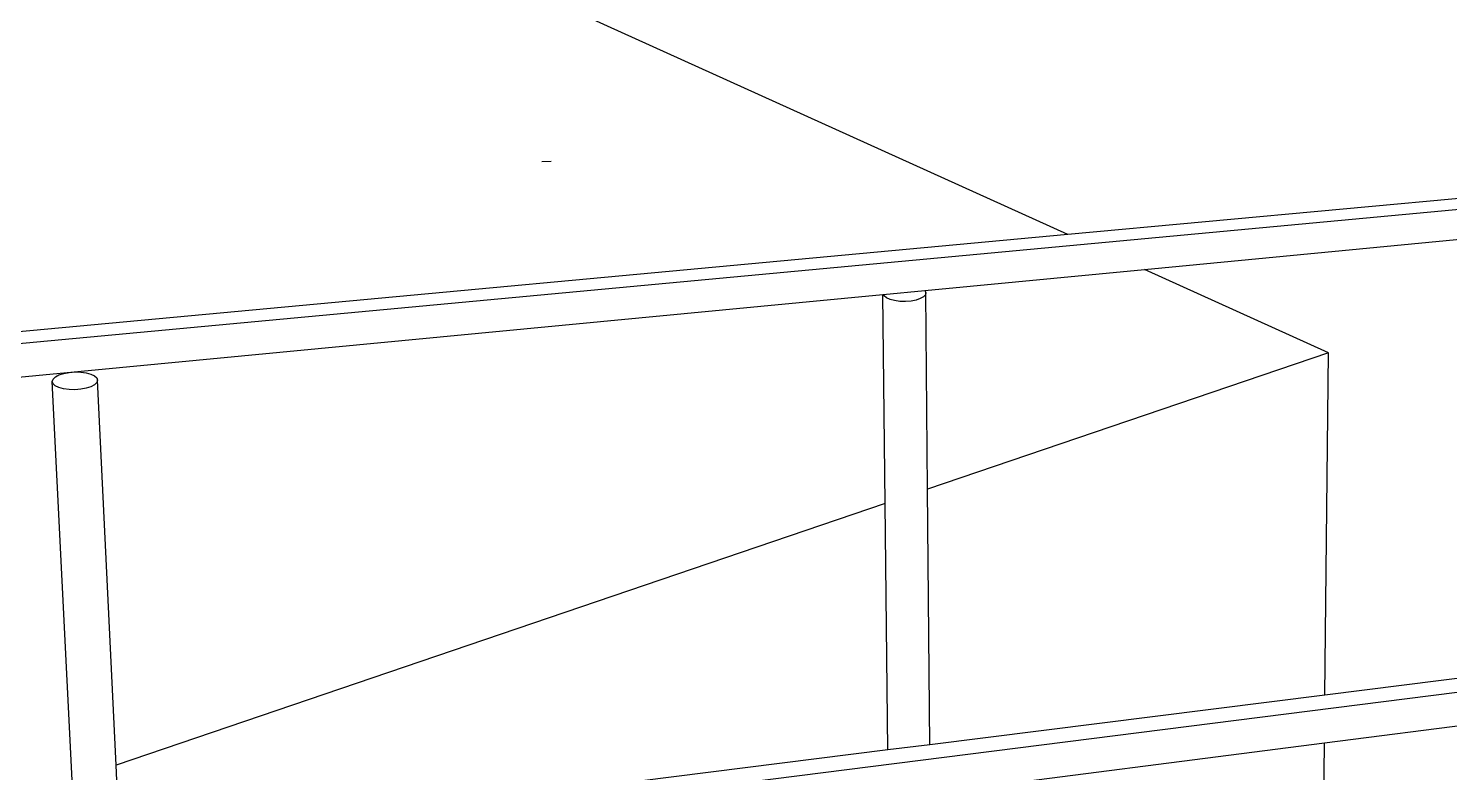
# Model space of a CAD drawing. Header units: inches. Extents: x -1925 to 2772, y -1726 to 1726.
# Drawn here: x -468 to 146, y 958 to 1280 of the extents above; entities that cross this region are included whole.
import ezdxf

# ---------------------------------------------------------------- set-up
doc = ezdxf.new("R2010")
doc.units = ezdxf.units.IN
doc.header["$MEASUREMENT"] = 0

msp = doc.modelspace()

# ---------------------------------------------------------------- linework, layer by layer
for p, q in [((-19.07, 1190.52), (-488.47, 1403.2)), ((-246.33, 1222.12), (-242.3, 1222.2)), ((318.33, 1217.16), (-1382.1, 1058.35)), ((309.38, 1220.94), (-19.07, 1190.52)), ((14.08, 1175.5), (224.75, 1195.62)), ((-19.07, 1190.52), (-1390.28, 1063.48)), ((-80.9, 1166.42), (14.08, 1175.5)), ((93.49, 1139.51), (14.08, 1175.5)), ((-841.42, 1093.78), (-98.93, 1164.7)), ((-98.93, 1164.7), (-98.79, 1164.72)), ((-97.95, 1074.4), (-98.93, 1164.7)), ((-98.79, 1164.72), (-80.9, 1166.42)), ((-98.49, 1164.09), (-98.79, 1164.72)), ((-97.46, 1163.24), (-98.49, 1164.09)), ((-95.89, 1162.53), (-97.46, 1163.24)), ((-93.9, 1162.01), (-95.89, 1162.53)), ((-91.62, 1161.71), (-93.9, 1162.01)), ((-89.21, 1161.64), (-91.62, 1161.71)), ((-86.82, 1161.83), (-89.21, 1161.64)), ((-84.64, 1162.24), (-86.82, 1161.83)), ((-82.8, 1162.87), (-84.64, 1162.24)), ((-81.43, 1163.65), (-82.8, 1162.87)), ((-80.62, 1164.54), (-81.43, 1163.65)), ((-80.9, 1166.42), (-80.88, 1166.4)), ((-80.88, 1166.4), (-80.43, 1165.48)), ((-80.43, 1165.48), (-80.62, 1164.54)), ((-79.69, 1080.61), (-80.43, 1165.48)), ((93.49, 1139.51), (-79.69, 1080.61)), ((91.97, 991.59), (93.49, 1139.51)), ((-456.47, 1129.08), (-454.91, 1129.92)), ((-454.91, 1129.92), (-452.88, 1130.58)), ((-452.88, 1130.58), (-450.52, 1131.02)), ((-450.52, 1131.02), (-447.99, 1131.22)), ((-447.99, 1131.22), (-445.46, 1131.15)), ((-445.46, 1131.15), (-443.11, 1130.83)), ((-443.11, 1130.83), (-441.09, 1130.27)), ((-441.09, 1130.27), (-439.54, 1129.51)), ((-457.8, 1127.12), (-457.46, 1128.13)), ((-457.48, 1126.13), (-457.8, 1127.12)), ((-449.15, 954.94), (-457.8, 1127.12)), ((-456.51, 1125.23), (-457.48, 1126.13)), ((-457.46, 1128.13), (-456.47, 1129.08)), ((-454.96, 1124.47), (-456.51, 1125.23)), ((-452.93, 1123.91), (-454.96, 1124.47)), ((-450.58, 1123.58), (-452.93, 1123.91)), ((-448.04, 1123.52), (-450.58, 1123.58)), ((-445.5, 1123.71), (-448.04, 1123.52)), ((-443.14, 1124.16), (-445.5, 1123.71)), ((-441.11, 1124.82), (-443.14, 1124.16)), ((-439.55, 1125.66), (-441.11, 1124.82)), ((-438.57, 1126.62), (-439.55, 1125.66)), ((-439.54, 1129.51), (-438.56, 1128.61)), ((-438.23, 1127.62), (-438.57, 1126.62)), ((-438.56, 1128.61), (-438.23, 1127.62)), ((-430.24, 961.37), (-438.23, 1127.62)), ((-78.72, 970.18), (-79.69, 1080.61)), ((-97.95, 1074.4), (-430.24, 961.37)), ((-96.8, 967.92), (-97.95, 1074.4)), ((687.86, 1060.8), (-1038.59, 842.6)), ((201.61, 1005.35), (91.97, 991.59)), ((91.97, 991.59), (-78.72, 970.18)), ((91.76, 971), (201.16, 985.09)), ((-78.72, 970.18), (-96.8, 967.92)), ((-78.53, 949.08), (91.76, 971)), ((89.98, 797.34), (91.76, 971)), ((-96.8, 967.92), (-428.56, 926.3)), ((-428.56, 926.3), (-430.24, 961.37))]:
    msp.add_line(p, q)

doc.saveas('drawing.dxf')
